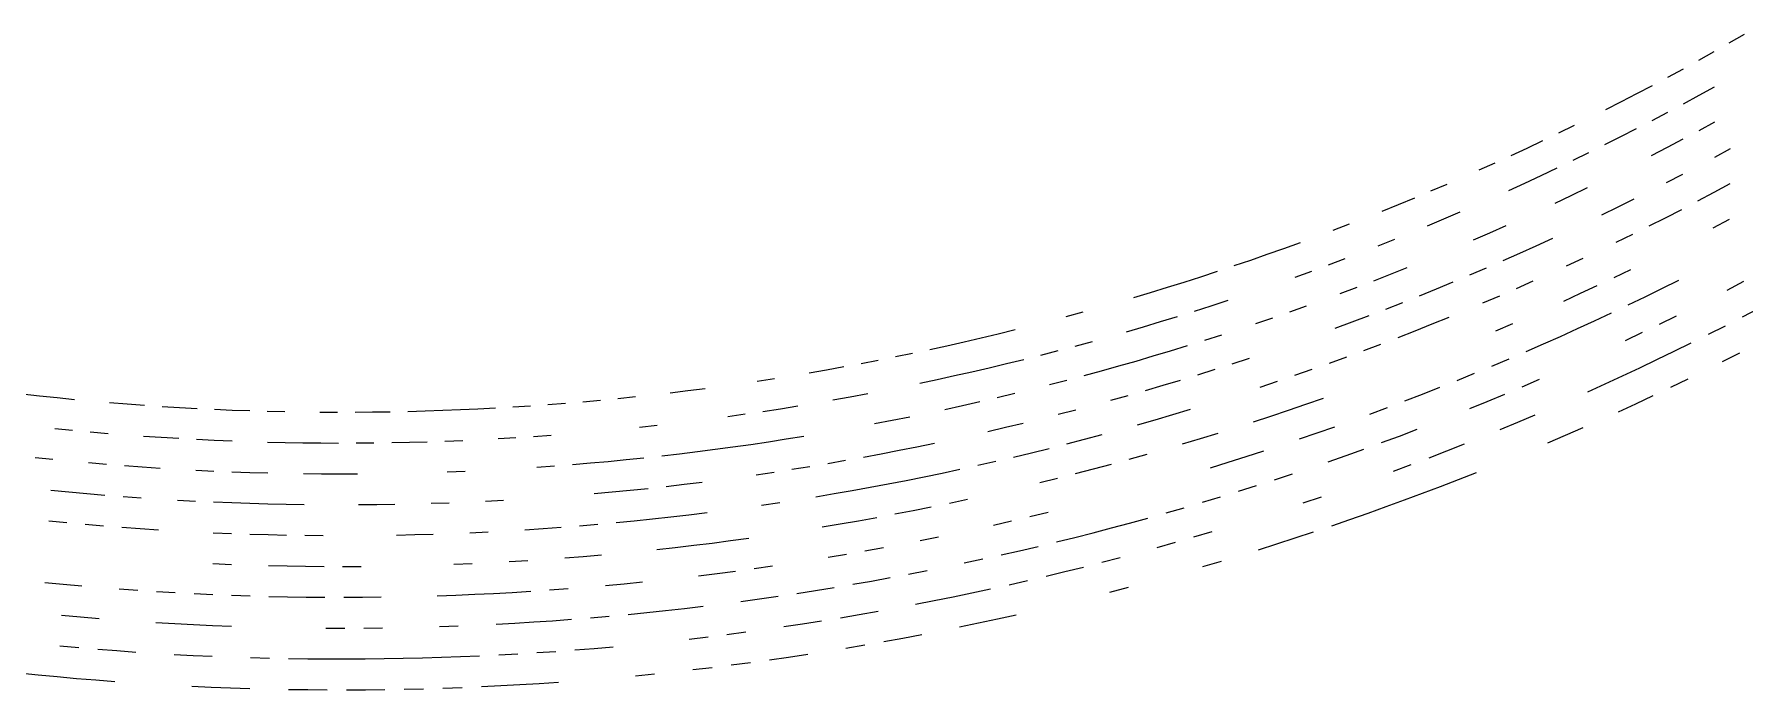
# Model space of a CAD drawing. Header units: metres. Extents: x -298 to 300, y -298 to 299.
# Drawn here: x -30.2 to 135.6, y -297.7 to -234.2 of the extents above; entities that cross this region are included whole.
import ezdxf

# ---------------------------------------------------------------- set-up
doc = ezdxf.new("R2010")
doc.units = ezdxf.units.M

msp = doc.modelspace()

# ---------------------------------------------------------------- linework, layer by layer
for p, q in [((134.07445, -235.03656, -692.8203), (135.54704, -234.18703, -692.8203)), ((131.11333, -236.7078, -692.8203), (132.59654, -235.87682, -692.8203)), ((128.1314, -238.34172, -692.8203), (129.62492, -237.52942, -692.8203)), ((123.620415, -240.7221, -692.8203), (125.12908, -239.93808, -692.8203)), ((125.12908, -239.93808, -692.8203), (126.632744, -239.1446, -692.8203)), ((129.63866, -240.9269, -692.8203), (131.14842, -240.10507, -692.8203)), ((131.14842, -240.10507, -692.8203), (132.653, -239.27382, -692.8203)), ((122.106865, -241.49664, -692.8203), (123.620415, -240.7221, -692.8203)), ((126.60375, -242.54199, -692.8203), (128.12376, -241.7392, -692.8203)), ((117.537346, -243.76302, -692.8203), (119.0653, -243.01712, -692.8203)), ((123.54876, -244.11887, -692.8203), (125.07873, -243.33522, -692.8203)), ((131.14793, -243.51096, -692.8203), (132.67393, -242.6796, -692.8203)), ((112.92577, -245.94295, -692.8203), (114.46752, -245.22595, -692.8203)), ((114.46752, -245.22595, -692.8203), (116.00475, -244.4993, -692.8203)), ((122.01385, -244.89288, -692.8203), (123.54876, -244.11887, -692.8203)), ((126.539055, -245.94727, -692.8203), (128.08049, -245.1448, -692.8203)), ((128.08049, -245.1448, -692.8203), (129.6168, -244.33269, -692.8203)), ((132.65923, -246.09389, -692.8203), (134.2014, -245.253, -692.8203)), ((109.82879, -247.34782, -692.8203), (111.37951, -246.65024, -692.8203)), ((118.92956, -246.41194, -692.8203), (120.47411, -245.65726, -692.8203)), ((105.15075, -249.38193, -692.8203), (106.71435, -248.71368, -692.8203)), ((112.704704, -249.33331, -692.8203), (114.26775, -248.61765, -692.8203)), ((114.26775, -248.61765, -692.8203), (115.82629, -247.89217, -692.8203)), ((115.82629, -247.89217, -692.8203), (117.38024, -247.15692, -692.8203)), ((128.00139, -248.55824, -692.8203), (129.55913, -247.74654, -692.8203)), ((132.60875, -249.51637, -692.8203), (134.17247, -248.67572, -692.8203)), ((102.01104, -250.6889, -692.8203), (103.58294, -250.04034, -692.8203)), ((117.187126, -250.55739, -692.8203), (118.757805, -249.81354, -692.8203)), ((118.757805, -249.81354, -692.8203), (120.32372, -249.05986, -692.8203)), ((123.29772, -250.93443, -692.8203), (124.8706, -250.1522, -692.8203)), ((131.03984, -250.34718, -692.8203), (132.60875, -249.51637, -692.8203)), ((100.43505, -251.32758, -692.8203), (102.01104, -250.6889, -692.8203)), ((106.40807, -252.09746, -692.8203), (107.98876, -251.42126, -692.8203)), ((121.720024, -251.70676, -692.8203), (123.29772, -250.93443, -692.8203)), ((126.301994, -252.7803, -692.8203), (127.886406, -251.97919, -692.8203)), ((127.886406, -251.97919, -692.8203), (129.46568, -251.16812, -692.8203)), ((95.68334, -253.18408, -692.8203), (97.27111, -252.57518, -692.8203)), ((104.823235, -252.76372, -692.8203), (106.40807, -252.09746, -692.8203)), ((109.26519, -254.12791, -692.8203), (110.858574, -253.43373, -692.8203)), ((110.858574, -253.43373, -692.8203), (112.4475, -252.72955, -692.8203)), ((123.11828, -254.35263, -692.8203), (124.71264, -253.57146, -692.8203)), ((132.5225, -252.94675, -692.8203), (134.10771, -252.10657, -692.8203)), ((89.29467, -255.51956, -692.8203), (90.89733, -254.95073, -692.8203)), ((90.89733, -254.95073, -692.8203), (92.49633, -254.37186, -692.8203)), ((100.043755, -254.70262, -692.8203), (101.64098, -254.06631, -692.8203)), ((113.75988, -255.41899, -692.8203), (115.3612, -254.69658, -692.8203)), ((115.3612, -254.69658, -692.8203), (116.95794, -253.9641, -692.8203)), ((86.07873, -256.62692, -692.8203), (87.68841, -256.07828, -692.8203)), ((87.68841, -256.07828, -692.8203), (89.29467, -255.51956, -692.8203)), ((95.22851, -256.55115, -692.8203), (96.837456, -255.94507, -692.8203)), ((101.23461, -257.448, -692.8203), (102.84905, -256.80417, -692.8203)), ((108.92907, -257.52576, -692.8203), (110.543755, -256.83362, -692.8203)), ((112.154045, -256.13135, -692.8203), (113.75988, -255.41899, -692.8203)), ((118.30608, -256.63583, -692.8203), (119.91491, -255.88484, -692.8203)), ((122.90264, -257.77734, -692.8203), (124.51855, -256.99744, -692.8203)), ((79.60613, -258.7201, -692.8203), (81.22918, -258.21207, -692.8203)), ((81.22918, -258.21207, -692.8203), (82.84905, -257.69385, -692.8203)), ((82.84905, -257.69385, -692.8203), (84.46557, -257.16544, -692.8203)), ((91.9992, -257.73297, -692.8203), (93.615715, -257.14713, -692.8203)), ((99.61614, -258.0817, -692.8203), (101.23461, -257.448, -692.8203)), ((105.6867, -258.87955, -692.8203), (107.30999, -258.20773, -692.8203)), ((113.45159, -258.82803, -692.8203), (115.074394, -258.10745, -692.8203)), ((119.6563, -259.3066, -692.8203), (121.28191, -258.54706, -692.8203)), ((127.54839, -258.84238, -692.8203), (129.17082, -258.03333, -692.8203)), ((133.87059, -258.99136, -692.8203), (135.49376, -258.14258, -692.8203)), ((76.35052, -259.70557, -692.8203), (77.97985, -259.21793, -692.8203)), ((77.97985, -259.21793, -692.8203), (79.60613, -258.7201, -692.8203)), ((83.86297, -260.5093, -692.8203), (85.497185, -259.9745, -692.8203)), ((96.36736, -259.3185, -692.8203), (97.993706, -258.7052, -692.8203)), ((100.7918, -260.83365, -692.8203), (102.42748, -260.19254, -692.8203)), ((104.0592, -259.54117, -692.8203), (105.6867, -258.87955, -692.8203)), ((110.19262, -260.23853, -692.8203), (111.82433, -259.5384, -692.8203)), ((118.02593, -260.0559, -692.8203), (119.6563, -259.3066, -692.8203)), ((124.28832, -260.42993, -692.8203), (125.92089, -259.64127, -692.8203)), ((125.92089, -259.64127, -692.8203), (127.54839, -258.84238, -692.8203)), ((69.803215, -261.55344, -692.8203), (71.44439, -261.1069, -692.8203)), ((78.940605, -262.05203, -692.8203), (80.58465, -261.5481, -692.8203)), ((82.22546, -261.03384, -692.8203), (83.86297, -260.5093, -692.8203)), ((88.179375, -262.2312, -692.8203), (89.82427, -261.66925, -692.8203)), ((91.46557, -261.097, -692.8203), (93.1032, -260.5144, -692.8203)), ((97.508354, -262.08502, -692.8203), (99.15203, -261.46448, -692.8203)), ((105.271416, -262.27725, -692.8203), (106.91607, -261.60797, -692.8203)), ((119.36138, -262.73413, -692.8203), (121.00854, -261.97638, -692.8203)), ((121.00854, -261.97638, -692.8203), (122.65087, -261.20828, -692.8203)), ((127.32519, -262.28406, -692.8203), (128.96928, -261.47632, -692.8203)), ((135.34264, -261.59708, -692.8203), (136.98216, -260.739, -692.8203)), ((59.89983, -264.01547, -692.8203), (61.55675, -263.63107, -692.8203)), ((61.55675, -263.63107, -692.8203), (63.21123, -263.2363, -692.8203)), ((63.21123, -263.2363, -692.8203), (64.86321, -262.8311, -692.8203)), ((75.64312, -263.02887, -692.8203), (77.29339, -262.54562, -692.8203)), ((77.29339, -262.54562, -692.8203), (78.940605, -262.05203, -692.8203)), ((83.22387, -263.85492, -692.8203), (84.87908, -263.32407, -692.8203)), ((95.86077, -262.69522, -692.8203), (97.508354, -262.08502, -692.8203)), ((101.969536, -263.58478, -692.8203), (103.62255, -262.93622, -692.8203)), ((103.62255, -262.93622, -692.8203), (105.271416, -262.27725, -692.8203)), ((111.458244, -262.95038, -692.8203), (113.10699, -262.24225, -692.8203)), ((116.05291, -264.21857, -692.8203), (117.709465, -263.48154, -692.8203)), ((117.709465, -263.48154, -692.8203), (119.36138, -262.73413, -692.8203)), ((124.021904, -263.86853, -692.8203), (125.67602, -263.08148, -692.8203)), ((132.04741, -263.28226, -692.8203), (133.69768, -262.44485, -692.8203)), ((53.248646, -265.44876, -692.8203), (54.914845, -265.1061, -692.8203)), ((56.578785, -264.75302, -692.8203), (58.240467, -264.38947, -692.8203)), ((58.240467, -264.38947, -692.8203), (59.89983, -264.01547, -692.8203)), ((67.34777, -265.28915, -692.8203), (69.01244, -264.85794, -692.8203)), ((70.67443, -264.4163, -692.8203), (72.33361, -263.96423, -692.8203)), ((78.23846, -265.38504, -692.8203), (79.903496, -264.88544, -692.8203)), ((79.903496, -264.88544, -692.8203), (81.5653, -264.3754, -692.8203)), ((98.65142, -264.85074, -692.8203), (100.31249, -264.22296, -692.8203)), ((114.391716, -264.94516, -692.8203), (116.05291, -264.21857, -692.8203)), ((127.06548, -265.73215, -692.8203), (128.73131, -264.92596, -692.8203)), ((128.73131, -264.92596, -692.8203), (130.39195, -264.1093, -692.8203)), ((133.43181, -265.93375, -692.8203), (135.0988, -265.08752, -692.8203)), ((44.887135, -267.00473, -692.8203), (46.563282, -266.71454, -692.8203)), ((46.563282, -266.71454, -692.8203), (48.2376, -266.41385, -692.8203)), ((49.910023, -266.10263, -692.8203), (51.58037, -265.78094, -692.8203)), ((58.984974, -267.28787, -692.8203), (60.662525, -266.90915, -692.8203)), ((60.662525, -266.90915, -692.8203), (62.337635, -266.5199, -692.8203)), ((62.337635, -266.5199, -692.8203), (64.01025, -266.12012, -692.8203)), ((64.01025, -266.12012, -692.8203), (65.68029, -265.70987, -692.8203)), ((71.547844, -267.27853, -692.8203), (73.22497, -266.82092, -692.8203)), ((73.22497, -266.82092, -692.8203), (74.89916, -266.35278, -692.8203)), ((74.89916, -266.35278, -692.8203), (76.570366, -265.87415, -692.8203)), ((76.570366, -265.87415, -692.8203), (78.23846, -265.38504, -692.8203)), ((82.54809, -267.202, -692.8203), (84.22442, -266.6753, -692.8203)), ((85.89733, -266.13806, -692.8203), (87.56689, -265.59036, -692.8203)), ((91.96862, -267.2571, -692.8203), (93.64495, -266.67126, -692.8203)), ((95.31762, -266.0749, -692.8203), (96.98644, -265.46805, -692.8203)), ((111.05578, -266.367, -692.8203), (112.725945, -265.66132, -692.8203)), ((123.718864, -267.31308, -692.8203), (125.394646, -266.52786, -692.8203)), ((125.394646, -266.52786, -692.8203), (127.06548, -265.73215, -692.8203)), ((33.10686, -268.74036, -692.8203), (34.7943, -268.52414, -692.8203)), ((39.84795, -267.81195, -692.8203), (41.529346, -267.55344, -692.8203)), ((55.622913, -268.01364, -692.8203), (57.305103, -267.656, -692.8203)), ((57.305103, -267.656, -692.8203), (58.984974, -267.28787, -692.8203)), ((68.18511, -268.16214, -692.8203), (69.86791, -267.72562, -692.8203)), ((77.49975, -268.71875, -692.8203), (79.18572, -268.22372, -692.8203)), ((79.18572, -268.22372, -692.8203), (80.86852, -267.71814, -692.8203)), ((88.60491, -268.3972, -692.8203), (90.28857, -267.83243, -692.8203)), ((104.33135, -269.08447, -692.8203), (106.01885, -268.42093, -692.8203)), ((107.70214, -267.74686, -692.8203), (109.381096, -267.0622, -692.8203)), ((113.99578, -268.37134, -692.8203), (115.67852, -267.64713, -692.8203)), ((120.35253, -268.8519, -692.8203), (122.03814, -268.08777, -692.8203)), ((122.03814, -268.08777, -692.8203), (123.718864, -267.31308, -692.8203)), ((128.39928, -268.40942, -692.8203), (130.08195, -267.59476, -692.8203)), ((-31.400522, -269.05707, -692.8203), (-29.709116, -269.24612, -692.8203)), ((-29.709116, -269.24612, -692.8203), (-28.01655, -269.42456, -692.8203)), ((-28.01655, -269.42456, -692.8203), (-26.322886, -269.59235, -692.8203)), ((-22.932688, -269.896, -692.8203), (-21.236216, -270.03183, -692.8203)), ((-21.236216, -270.03183, -692.8203), (-19.539011, -270.157, -692.8203)), ((-17.841013, -270.2715, -692.8203), (-16.142344, -270.37534, -692.8203)), ((16.169363, -270.318, -692.8203), (17.8673, -270.20813, -692.8203)), ((19.564444, -270.08765, -692.8203), (21.260733, -269.95645, -692.8203)), ((22.956228, -269.81464, -692.8203), (24.650747, -269.66217, -692.8203)), ((26.344229, -269.49905, -692.8203), (28.036673, -269.32532, -692.8203)), ((31.418081, -268.94595, -692.8203), (33.10686, -268.74036, -692.8203)), ((42.090443, -270.49286, -692.8203), (43.788685, -270.22018, -692.8203)), ((47.179676, -269.64288, -692.8203), (48.872425, -269.33826, -692.8203)), ((48.872425, -269.33826, -692.8203), (50.56316, -269.023, -692.8203)), ((58.03362, -270.55853, -692.8203), (59.73174, -270.18573, -692.8203)), ((59.73174, -270.18573, -692.8203), (61.42748, -269.80225, -692.8203)), ((63.120716, -269.40814, -692.8203), (64.811516, -269.00342, -692.8203)), ((74.11852, -269.67697, -692.8203), (75.81066, -269.2032, -692.8203)), ((91.34637, -270.63193, -692.8203), (93.04394, -270.0499, -692.8203)), ((93.04394, -270.0499, -692.8203), (94.73785, -269.45724, -692.8203)), ((102.6397, -269.73737, -692.8203), (104.33135, -269.08447, -692.8203)), ((108.920586, -270.4803, -692.8203), (110.61675, -269.78793, -692.8203)), ((110.61675, -269.78793, -692.8203), (112.308464, -269.08493, -692.8203)), ((123.32079, -270.78986, -692.8203), (125.01867, -270.00702, -692.8203)), ((125.01867, -270.00702, -692.8203), (126.71148, -269.21353, -692.8203)), ((-16.142344, -270.37534, -692.8203), (-14.443125, -270.4685, -692.8203)), ((-12.743357, -270.55096, -692.8203), (-11.0431, -270.62277, -692.8203)), ((-11.0431, -270.62277, -692.8203), (-9.342478, -270.68387, -692.8203)), ((-7.641489, -270.7343, -692.8203), (-5.940256, -270.77405, -692.8203)), ((-2.537241, -270.82144, -692.8203), (-0.835581, -270.82913, -692.8203)), ((0.866018, -270.8261, -692.8203), (2.567556, -270.81238, -692.8203)), ((2.567556, -270.81238, -692.8203), (4.268972, -270.78796, -692.8203)), ((5.970205, -270.7529, -692.8203), (7.671133, -270.70712, -692.8203)), ((7.671133, -270.70712, -692.8203), (9.371756, -270.65063, -692.8203)), ((9.371756, -270.65063, -692.8203), (11.071951, -270.5835, -692.8203)), ((11.071951, -270.5835, -692.8203), (12.771658, -270.50568, -692.8203)), ((12.771658, -270.50568, -692.8203), (14.470816, -270.41714, -692.8203)), ((36.98595, -271.2468, -692.8203), (38.689075, -271.00616, -692.8203)), ((40.390553, -270.75485, -692.8203), (42.090443, -270.49286, -692.8203)), ((51.218494, -271.9429, -692.8203), (52.925526, -271.61288, -692.8203)), ((52.925526, -271.61288, -692.8203), (54.63042, -271.27213, -692.8203)), ((63.906055, -272.29587, -692.8203), (65.61492, -271.88614, -692.8203)), ((69.02471, -271.03455, -692.8203), (70.72552, -270.59268, -692.8203)), ((76.7243, -272.05292, -692.8203), (78.43127, -271.5627, -692.8203)), ((78.43127, -271.5627, -692.8203), (80.13506, -271.06177, -692.8203)), ((80.13506, -271.06177, -692.8203), (81.83575, -270.55014, -692.8203)), ((87.9403, -271.76392, -692.8203), (89.645134, -271.20325, -692.8203)), ((89.645134, -271.20325, -692.8203), (91.34637, -270.63193, -692.8203)), ((99.244194, -271.01126, -692.8203), (100.94396, -270.37964, -692.8203)), ((111.85424, -272.51288, -692.8203), (113.56304, -271.80206, -692.8203)), ((113.56304, -271.80206, -692.8203), (115.26733, -271.0805, -692.8203)), ((-28.222727, -272.40994, -692.8203), (-26.510324, -272.57898, -692.8203)), ((-24.796946, -272.73724, -692.8203), (-23.08259, -272.88474, -692.8203)), ((-19.651316, -273.1474, -692.8203), (-17.93458, -273.26254, -692.8203)), ((-17.93458, -273.26254, -692.8203), (-16.217112, -273.3669, -692.8203)), ((-14.499094, -273.46048, -692.8203), (-12.780527, -273.54324, -692.8203)), ((-12.780527, -273.54324, -692.8203), (-11.061472, -273.6152, -692.8203)), ((9.578787, -273.63596, -692.8203), (11.29772, -273.56747, -692.8203)), ((14.734121, -273.39807, -692.8203), (16.451406, -273.29718, -692.8203)), ((18.16802, -273.18552, -692.8203), (19.88384, -273.06305, -692.8203)), ((28.449392, -272.2892, -692.8203), (30.159292, -272.1022, -692.8203)), ((40.935413, -273.6974, -692.8203), (42.653797, -273.43192, -692.8203)), ((42.653797, -273.43192, -692.8203), (44.370472, -273.15564, -692.8203)), ((62.19463, -272.69485, -692.8203), (63.906055, -272.29587, -692.8203)), ((69.86645, -273.90634, -692.8203), (71.58526, -273.45914, -692.8203)), ((71.58526, -273.45914, -692.8203), (73.30126, -273.00116, -692.8203)), ((81.08666, -273.8991, -692.8203), (82.805046, -273.38147, -692.8203)), ((82.805046, -273.38147, -692.8203), (84.520195, -272.85303, -692.8203)), ((92.4063, -273.43063, -692.8203), (94.12145, -272.8419, -692.8203)), ((94.12145, -272.8419, -692.8203), (95.83288, -272.2424, -692.8203)), ((100.37621, -273.78165, -692.8203), (102.093376, -273.14285, -692.8203)), ((102.093376, -273.14285, -692.8203), (103.80645, -272.4933, -692.8203)), ((116.48119, -273.81424, -692.8203), (118.198235, -273.07425, -692.8203)), ((118.198235, -273.07425, -692.8203), (119.910576, -272.32352, -692.8203)), ((-30.156748, -275.21442, -692.8203), (-28.426706, -275.39554, -692.8203)), ((-7.622263, -273.72675, -692.8203), (-5.902231, -273.7663, -692.8203)), ((-5.902231, -273.7663, -692.8203), (-4.181955, -273.79507, -692.8203)), ((-4.181955, -273.79507, -692.8203), (-2.461619, -273.81302, -692.8203)), ((-2.461619, -273.81302, -692.8203), (-0.741221, -273.82013, -692.8203)), ((0.979238, -273.81647, -692.8203), (2.699575, -273.80197, -692.8203)), ((4.419729, -273.77667, -692.8203), (6.139761, -273.7406, -692.8203)), ((6.139761, -273.7406, -692.8203), (7.859426, -273.6937, -692.8203)), ((30.592886, -275.06317, -692.8203), (32.32018, -274.8626, -692.8203)), ((32.32018, -274.8626, -692.8203), (34.04613, -274.6512, -692.8203)), ((34.04613, -274.6512, -692.8203), (35.77068, -274.42902, -692.8203)), ((35.77068, -274.42902, -692.8203), (37.493824, -274.19595, -692.8203)), ((37.493824, -274.19595, -692.8203), (39.215443, -273.95206, -692.8203)), ((39.215443, -273.95206, -692.8203), (40.935413, -273.6974, -692.8203)), ((50.14861, -275.18573, -692.8203), (51.876087, -274.86234, -692.8203)), ((51.876087, -274.86234, -692.8203), (53.60143, -274.5281, -692.8203)), ((53.60143, -274.5281, -692.8203), (55.324635, -274.18307, -692.8203)), ((55.324635, -274.18307, -692.8203), (57.045643, -273.8272, -692.8203)), ((64.693535, -275.183, -692.8203), (66.420525, -274.76828, -692.8203)), ((66.420525, -274.76828, -692.8203), (68.14489, -274.3427, -692.8203)), ((75.91216, -275.3872, -692.8203), (77.64013, -274.902, -692.8203)), ((85.509514, -275.6775, -692.8203), (87.239006, -275.13205, -692.8203)), ((87.239006, -275.13205, -692.8203), (88.96496, -274.5757, -692.8203)), ((95.2011, -275.63312, -692.8203), (96.930046, -275.0268, -692.8203)), ((96.930046, -275.0268, -692.8203), (98.65508, -274.4096, -692.8203)), ((104.97503, -275.2485, -692.8203), (106.70129, -274.5808, -692.8203)), ((106.70129, -274.5808, -692.8203), (108.42327, -273.90228, -692.8203)), ((-24.963327, -275.72516, -692.8203), (-23.230234, -275.87363, -692.8203)), ((-21.496225, -276.0112, -692.8203), (-19.761423, -276.1379, -692.8203)), ((-19.761423, -276.1379, -692.8203), (-18.025827, -276.2537, -692.8203)), ((-14.552805, -276.4525, -692.8203), (-12.815439, -276.53558, -692.8203)), ((-11.077585, -276.60773, -692.8203), (-9.339304, -276.66895, -692.8203)), ((-9.339304, -276.66895, -692.8203), (-7.600718, -276.7192, -692.8203)), ((-4.122873, -276.78702, -692.8203), (-2.383738, -276.80453, -692.8203)), ((-2.383738, -276.80453, -692.8203), (-0.64448, -276.81113, -692.8203)), ((-0.64448, -276.81113, -692.8203), (1.094717, -276.80676, -692.8203)), ((9.788137, -276.6212, -692.8203), (11.525808, -276.5513, -692.8203)), ((18.470999, -276.16266, -692.8203), (20.205557, -276.03824, -692.8203)), ((21.93926, -275.90292, -692.8203), (23.672049, -275.7567, -692.8203)), ((23.672049, -275.7567, -692.8203), (25.40386, -275.59964, -692.8203)), ((25.40386, -275.59964, -692.8203), (27.134695, -275.4317, -692.8203)), ((27.134695, -275.4317, -692.8203), (28.86437, -275.25287, -692.8203)), ((39.744007, -276.89758, -692.8203), (41.482533, -276.63953, -692.8203)), ((43.21935, -276.37054, -692.8203), (44.954456, -276.09067, -692.8203)), ((46.687733, -275.7999, -692.8203), (48.419178, -275.49826, -692.8203)), ((56.021046, -277.09354, -692.8203), (57.760365, -276.73325, -692.8203)), ((57.760365, -276.73325, -692.8203), (59.497303, -276.362, -692.8203)), ((61.23186, -275.9799, -692.8203), (62.963917, -275.58688, -692.8203)), ((70.71044, -276.77753, -692.8203), (72.44726, -276.32498, -692.8203)), ((72.44726, -276.32498, -692.8203), (74.181206, -275.8615, -692.8203)), ((83.7766, -276.2121, -692.8203), (85.509514, -275.6775, -692.8203)), ((89.99181, -277.38678, -692.8203), (91.731926, -276.81314, -692.8203)), ((101.510124, -276.5513, -692.8203), (103.24462, -275.90533, -692.8203)), ((107.827995, -277.35153, -692.8203), (109.5675, -276.66586, -692.8203)), ((-28.628366, -278.38132, -692.8203), (-26.878428, -278.55276, -692.8203)), ((-26.878428, -278.55276, -692.8203), (-25.127512, -278.71323, -692.8203)), ((25.783865, -278.568, -692.8203), (27.533255, -278.39758, -692.8203)), ((27.533255, -278.39758, -692.8203), (29.281607, -278.21622, -692.8203)), ((31.028738, -278.02383, -692.8203), (32.774586, -277.8205, -692.8203)), ((32.774586, -277.8205, -692.8203), (34.519093, -277.60617, -692.8203)), ((47.292408, -278.7308, -692.8203), (49.042225, -278.42526, -692.8203)), ((49.042225, -278.42526, -692.8203), (50.79009, -278.1088, -692.8203)), ((50.79009, -278.1088, -692.8203), (52.535877, -277.7813, -692.8203)), ((52.535877, -277.7813, -692.8203), (54.27959, -277.4429, -692.8203)), ((54.27959, -277.4429, -692.8203), (56.021046, -277.09354, -692.8203)), ((67.228325, -277.64984, -692.8203), (68.97076, -277.21915, -692.8203)), ((86.50091, -278.50125, -692.8203), (88.24816, -277.9495, -692.8203)), ((104.336174, -278.69012, -692.8203), (106.08422, -278.0263, -692.8203)), ((106.08422, -278.0263, -692.8203), (107.827995, -277.35153, -692.8203)), ((-25.127512, -278.71323, -692.8203), (-23.37562, -278.86267, -692.8203)), ((-21.622812, -279.00113, -692.8203), (-19.869211, -279.12854, -692.8203)), ((-16.359873, -279.3503, -692.8203), (-14.604197, -279.44467, -692.8203)), ((-12.848032, -279.52798, -692.8203), (-11.091379, -279.60025, -692.8203)), ((-11.091379, -279.60025, -692.8203), (-9.33436, -279.6615, -692.8203)), ((-9.33436, -279.6615, -692.8203), (-7.576975, -279.7117, -692.8203)), ((-7.576975, -279.7117, -692.8203), (-5.819345, -279.75085, -692.8203)), ((-5.819345, -279.75085, -692.8203), (-4.061533, -279.77896, -692.8203)), ((1.212454, -279.79703, -692.8203), (2.970327, -279.78098, -692.8203)), ((2.970327, -279.78098, -692.8203), (4.728079, -279.75388, -692.8203)), ((8.242849, -279.6665, -692.8203), (9.999746, -279.60626, -692.8203)), ((13.512136, -279.4527, -692.8203), (15.267508, -279.35938, -692.8203)), ((24.033316, -278.72742, -692.8203), (25.783865, -278.568, -692.8203)), ((40.27483, -279.84274, -692.8203), (42.03185, -279.5813, -692.8203)), ((45.5407, -279.0253, -692.8203), (47.292408, -278.7308, -692.8203)), ((54.95989, -280.35718, -692.8203), (56.719715, -280.0035, -692.8203)), ((58.477222, -279.63876, -692.8203), (60.23241, -279.26297, -692.8203)), ((79.478264, -280.5982, -692.8203), (81.238884, -280.0905, -692.8203)), ((82.99621, -279.57178, -692.8203), (84.75024, -279.04202, -692.8203)), ((92.77825, -279.61703, -692.8203), (94.53234, -279.02585, -692.8203)), ((99.0675, -280.61548, -692.8203), (100.82775, -279.98474, -692.8203)), ((100.82775, -279.98474, -692.8203), (102.58404, -279.34293, -692.8203)), ((102.58404, -279.34293, -692.8203), (104.336174, -278.69012, -692.8203)), ((-28.82783, -281.36728, -692.8203), (-27.059092, -281.53992, -692.8203)), ((-25.289438, -281.70145, -692.8203), (-23.518747, -281.85187, -692.8203)), ((22.62676, -281.8485, -692.8203), (24.396902, -281.69788, -692.8203)), ((26.166067, -281.53613, -692.8203), (27.934134, -281.36325, -692.8203)), ((27.934134, -281.36325, -692.8203), (29.70104, -281.1793, -692.8203)), ((29.70104, -281.1793, -692.8203), (31.466787, -280.98422, -692.8203)), ((31.466787, -280.98422, -692.8203), (33.23125, -280.77808, -692.8203)), ((33.23125, -280.77808, -692.8203), (34.994312, -280.56085, -692.8203)), ((46.1292, -281.95953, -692.8203), (47.89934, -281.6613, -692.8203)), ((47.89934, -281.6613, -692.8203), (49.66753, -281.3519, -692.8203)), ((49.66753, -281.3519, -692.8203), (51.433765, -281.03143, -692.8203)), ((53.197926, -280.69986, -692.8203), (54.95989, -280.35718, -692.8203)), ((62.740772, -281.77194, -692.8203), (64.50921, -281.36932, -692.8203)), ((66.27508, -280.95563, -692.8203), (68.03832, -280.53085, -692.8203)), ((74.17773, -282.05478, -692.8203), (75.947624, -281.58038, -692.8203)), ((75.947624, -281.58038, -692.8203), (77.71453, -281.09482, -692.8203)), ((95.53521, -281.84378, -692.8203), (97.303276, -281.23517, -692.8203)), ((97.303276, -281.23517, -692.8203), (99.0675, -280.61548, -692.8203)), ((-21.74714, -281.99115, -692.8203), (-19.974802, -282.1193, -692.8203)), ((-19.974802, -282.1193, -692.8203), (-18.201609, -282.2363, -692.8203)), ((-12.878428, -282.52045, -692.8203), (-11.102976, -282.59286, -692.8203)), ((-9.327097, -282.6541, -692.8203), (-7.550974, -282.7042, -692.8203)), ((-7.550974, -282.7042, -692.8203), (-5.774485, -282.74313, -692.8203)), ((-3.997873, -282.7709, -692.8203), (-2.22114, -282.78754, -692.8203)), ((4.885672, -282.7423, -692.8203), (6.661978, -282.70312, -692.8203)), ((6.661978, -282.70312, -692.8203), (8.437979, -282.65277, -692.8203)), ((11.98876, -282.5186, -692.8203), (13.763479, -282.43475, -692.8203)), ((17.311026, -282.23367, -692.8203), (19.08373, -282.11642, -692.8203)), ((19.08373, -282.11642, -692.8203), (20.855703, -281.98804, -692.8203)), ((33.690174, -283.73535, -692.8203), (35.47179, -283.51517, -692.8203)), ((35.47179, -283.51517, -692.8203), (37.252064, -283.2838, -692.8203)), ((37.252064, -283.2838, -692.8203), (39.03075, -283.04126, -692.8203)), ((55.642445, -283.27103, -692.8203), (57.42058, -282.91296, -692.8203)), ((68.85052, -283.4113, -692.8203), (70.62908, -282.97028, -692.8203)), ((70.62908, -282.97028, -692.8203), (72.40484, -282.5181, -692.8203)), ((72.40484, -282.5181, -692.8203), (74.17773, -282.05478, -692.8203)), ((78.618645, -283.94775, -692.8203), (80.40032, -283.4454, -692.8203)), ((82.178825, -282.93185, -692.8203), (83.95397, -282.40717, -692.8203)), ((90.20837, -283.60278, -692.8203), (91.98766, -283.0276, -692.8203)), ((91.98766, -283.0276, -692.8203), (93.7633, -282.44125, -692.8203)), ((21.184134, -284.96262, -692.8203), (22.973867, -284.82098, -692.8203)), ((22.973867, -284.82098, -692.8203), (24.762686, -284.6681, -692.8203)), ((30.122793, -284.1421, -692.8203), (31.907095, -283.9443, -692.8203)), ((31.907095, -283.9443, -692.8203), (33.690174, -283.73535, -692.8203)), ((46.7199, -284.89337, -692.8203), (48.508472, -284.59134, -692.8203)), ((50.295033, -284.27808, -692.8203), (52.07964, -283.95358, -692.8203)), ((59.917652, -285.44827, -692.8203), (61.70934, -285.06332, -692.8203)), ((63.498524, -284.66714, -692.8203), (65.28515, -284.25974, -692.8203)), ((65.28515, -284.25974, -692.8203), (67.06921, -283.8411, -692.8203)), ((73.25512, -285.38757, -692.8203), (75.04595, -284.91885, -692.8203)), ((88.42547, -284.16678, -692.8203), (90.20837, -283.60278, -692.8203)), ((-12.906504, -285.51297, -692.8203), (-11.112253, -285.5855, -692.8203)), ((-7.522654, -285.69675, -692.8203), (-5.727426, -285.73544, -692.8203)), ((-5.727426, -285.73544, -692.8203), (-3.931956, -285.76285, -692.8203)), ((-3.931956, -285.76285, -692.8203), (-2.136423, -285.779, -692.8203)), ((-0.34083, -285.78384, -692.8203), (1.454702, -285.77744, -692.8203)), ((10.429739, -285.57608, -692.8203), (12.223684, -285.502, -692.8203)), ((15.809927, -285.32, -692.8203), (17.602041, -285.21216, -692.8203)), ((34.151295, -286.6923, -692.8203), (35.951527, -286.46918, -692.8203)), ((35.951527, -286.46918, -692.8203), (37.750294, -286.23474, -692.8203)), ((39.547596, -285.989, -692.8203), (41.34325, -285.732, -692.8203)), ((54.528614, -286.5355, -692.8203), (56.32726, -286.18436, -692.8203)), ((67.865166, -286.72607, -692.8203), (69.664604, -286.2912, -692.8203)), ((69.664604, -286.2912, -692.8203), (71.461296, -285.845, -692.8203)), ((83.0559, -285.7914, -692.8203), (84.849174, -285.2611, -692.8203)), ((-29.219858, -287.33978, -692.8203), (-27.413645, -287.51477, -692.8203)), ((-27.413645, -287.51477, -692.8203), (-25.606394, -287.67844, -692.8203)), ((-21.989023, -287.97162, -692.8203), (-20.179087, -288.10117, -692.8203)), ((-18.368357, -288.21936, -692.8203), (-16.556955, -288.32614, -692.8203)), ((-14.744944, -288.42157, -692.8203), (-12.932322, -288.50558, -692.8203)), ((10.648123, -288.56082, -692.8203), (12.460806, -288.4853, -692.8203)), ((12.460806, -288.4853, -692.8203), (14.27294, -288.3984, -692.8203)), ((14.27294, -288.3984, -692.8203), (16.084524, -288.30008, -692.8203)), ((16.084524, -288.30008, -692.8203), (17.895376, -288.19043, -692.8203)), ((19.705496, -288.0694, -692.8203), (21.514822, -287.93698, -692.8203)), ((25.130789, -287.63806, -692.8203), (26.937185, -287.4716, -692.8203)), ((26.937185, -287.4716, -692.8203), (28.742544, -287.29376, -692.8203)), ((43.693226, -288.40436, -692.8203), (45.503956, -288.12125, -692.8203)), ((45.503956, -288.12125, -692.8203), (47.312855, -287.82678, -692.8203)), ((49.1198, -287.52097, -692.8203), (50.924793, -287.2038, -692.8203)), ((50.924793, -287.2038, -692.8203), (52.72777, -286.8753, -692.8203)), ((58.8286, -288.73053, -692.8203), (60.64092, -288.35236, -692.8203)), ((60.64092, -288.35236, -692.8203), (62.450794, -287.9628, -692.8203)), ((64.25817, -287.5619, -692.8203), (66.06298, -287.14966, -692.8203)), ((74.04125, -288.27344, -692.8203), (75.850395, -287.7997, -692.8203)), ((-11.119333, -288.57822, -692.8203), (-9.305857, -288.63943, -692.8203)), ((-7.492075, -288.68927, -692.8203), (-5.678049, -288.72775, -692.8203)), ((-5.678049, -288.72775, -692.8203), (-3.86384, -288.7548, -692.8203)), ((-3.86384, -288.7548, -692.8203), (-2.049448, -288.77042, -692.8203)), ((-0.235117, -288.7747, -692.8203), (1.579275, -288.76752, -692.8203)), ((1.579275, -288.76752, -692.8203), (3.393545, -288.74896, -692.8203)), ((8.834951, -288.62494, -692.8203), (10.648123, -288.56082, -692.8203)), ((29.150137, -290.2586, -692.8203), (30.972952, -290.06683, -692.8203)), ((30.972952, -290.06683, -692.8203), (32.794483, -289.86362, -692.8203)), ((32.794483, -289.86362, -692.8203), (34.614674, -289.64893, -692.8203)), ((38.250843, -289.18533, -692.8203), (40.06664, -288.9364, -692.8203)), ((40.06664, -288.9364, -692.8203), (41.880787, -288.6761, -692.8203)), ((49.733143, -290.45023, -692.8203), (51.556507, -290.12915, -692.8203)), ((55.19701, -289.45267, -692.8203), (57.013966, -289.0973, -692.8203)), ((57.013966, -289.0973, -692.8203), (58.8286, -288.73053, -692.8203)), ((-27.587534, -290.50247, -692.8203), (-25.761545, -290.66714, -692.8203)), ((-25.761545, -290.66714, -692.8203), (-23.934519, -290.82034, -692.8203)), ((-18.448313, -291.21103, -692.8203), (-16.618113, -291.31827, -692.8203)), ((-16.618113, -291.31827, -692.8203), (-14.787302, -291.414, -692.8203)), ((-14.787302, -291.414, -692.8203), (-12.955942, -291.49823, -692.8203)), ((-12.955942, -291.49823, -692.8203), (-11.124094, -291.57095, -692.8203)), ((-1.960276, -291.76184, -692.8203), (-0.127085, -291.76547, -692.8203)), ((1.706045, -291.7576, -692.8203), (3.539114, -291.7382, -692.8203)), ((9.036856, -291.61087, -692.8203), (10.868765, -291.5454, -692.8203)), ((14.531057, -291.37997, -692.8203), (16.36138, -291.28, -692.8203)), ((16.36138, -291.28, -692.8203), (18.19097, -291.16855, -692.8203)), ((18.19097, -291.16855, -692.8203), (20.019827, -291.0456, -692.8203)), ((20.019827, -291.0456, -692.8203), (21.84783, -290.91113, -692.8203)), ((23.674917, -290.76523, -692.8203), (25.50109, -290.60782, -692.8203)), ((27.326162, -290.43896, -692.8203), (29.150137, -290.2586, -692.8203)), ((42.420277, -291.6198, -692.8203), (44.25121, -291.34464, -692.8203)), ((44.25121, -291.34464, -692.8203), (46.080433, -291.05798, -692.8203)), ((47.907703, -290.75986, -692.8203), (49.733143, -290.45023, -692.8203)), ((59.4677, -291.6525, -692.8203), (61.29845, -291.2702, -692.8203)), ((61.29845, -291.2702, -692.8203), (63.12682, -290.87643, -692.8203)), ((63.12682, -290.87643, -692.8203), (64.95263, -290.47122, -692.8203)), ((33.24126, -292.82285, -692.8203), (35.080067, -292.60532, -692.8203)), ((36.917408, -292.37625, -692.8203), (38.753284, -292.13562, -692.8203)), ((48.435352, -293.70395, -692.8203), (50.279408, -293.39093, -692.8203)), ((52.121387, -293.06635, -692.8203), (53.961292, -292.7302, -692.8203)), ((53.961292, -292.7302, -692.8203), (55.799, -292.38248, -692.8203)), ((-27.75947, -293.49033, -692.8203), (-25.914682, -293.656, -692.8203)), ((-24.068857, -293.81012, -692.8203), (-22.222178, -293.9526, -692.8203)), ((-22.222178, -293.9526, -692.8203), (-20.374643, -294.0835, -692.8203)), ((-16.677317, -294.31046, -692.8203), (-14.827707, -294.4065, -692.8203)), ((-14.827707, -294.4065, -692.8203), (-12.977488, -294.4909, -692.8203)), ((-9.275827, -294.62488, -692.8203), (-7.424448, -294.6744, -692.8203)), ((-5.572763, -294.71234, -692.8203), (-3.720957, -294.7386, -692.8203)), ((-3.720957, -294.7386, -692.8203), (-1.869028, -294.75323, -692.8203)), ((-1.869028, -294.75323, -692.8203), (-0.0171, -294.75623, -692.8203)), ((-0.0171, -294.75623, -692.8203), (1.834829, -294.7476, -692.8203)), ((1.834829, -294.7476, -692.8203), (3.686697, -294.72733, -692.8203)), ((3.686697, -294.72733, -692.8203), (5.538321, -294.6954, -692.8203)), ((5.538321, -294.6954, -692.8203), (7.3897, -294.65186, -692.8203)), ((7.3897, -294.65186, -692.8203), (9.240774, -294.5967, -692.8203)), ((9.240774, -294.5967, -692.8203), (11.091421, -294.5299, -692.8203)), ((11.091421, -294.5299, -692.8203), (12.94158, -294.45148, -692.8203)), ((14.791189, -294.36145, -692.8203), (16.640188, -294.25977, -692.8203)), ((18.488516, -294.14648, -692.8203), (20.33605, -294.0216, -692.8203)), ((22.18279, -293.88513, -692.8203), (24.028555, -293.73703, -692.8203)), ((24.028555, -293.73703, -692.8203), (25.873343, -293.57736, -692.8203)), ((37.332935, -295.33823, -692.8203), (39.18755, -295.09494, -692.8203)), ((41.040577, -294.84, -692.8203), (42.891956, -294.5734, -692.8203)), ((42.891956, -294.5734, -692.8203), (44.741566, -294.2952, -692.8203)), ((-31.729136, -296.10165, -692.8203), (-29.867624, -296.29224, -692.8203)), ((-29.867624, -296.29224, -692.8203), (-28.005014, -296.47116, -692.8203)), ((-28.005014, -296.47116, -692.8203), (-26.141367, -296.63837, -692.8203)), ((-26.141367, -296.63837, -692.8203), (-24.276682, -296.79382, -692.8203)), ((-24.276682, -296.79382, -692.8203), (-22.411081, -296.9376, -692.8203)), ((28.038626, -296.37976, -692.8203), (29.900076, -296.19482, -692.8203)), ((33.61925, -295.7899, -692.8203), (35.476795, -295.5699, -692.8203)), ((-14.940989, -297.3953, -692.8203), (-13.071848, -297.48038, -692.8203)), ((-13.071848, -297.48038, -692.8203), (-11.20228, -297.5537, -692.8203)), ((-11.20228, -297.5537, -692.8203), (-9.332285, -297.61533, -692.8203)), ((-5.59144, -297.70322, -692.8203), (-3.720652, -297.72955, -692.8203)), ((-3.720652, -297.72955, -692.8203), (-1.849802, -297.74414, -692.8203)), ((0.021108, -297.74695, -692.8203), (1.891958, -297.738, -692.8203)), ((1.891958, -297.738, -692.8203), (3.762685, -297.71732, -692.8203)), ((5.63323, -297.68488, -692.8203), (7.503531, -297.6407, -692.8203)), ((9.373526, -297.58472, -692.8203), (11.243094, -297.51703, -692.8203)), ((13.112173, -297.4376, -692.8203), (14.980703, -297.3464, -692.8203)), ((14.980703, -297.3464, -692.8203), (16.848562, -297.24347, -692.8203)), ((16.848562, -297.24347, -692.8203), (18.71581, -297.12885, -692.8203)), ((18.71581, -297.12885, -692.8203), (20.582205, -297.00244, -692.8203))]:
    msp.add_line(p, q)

doc.saveas('drawing.dxf')
